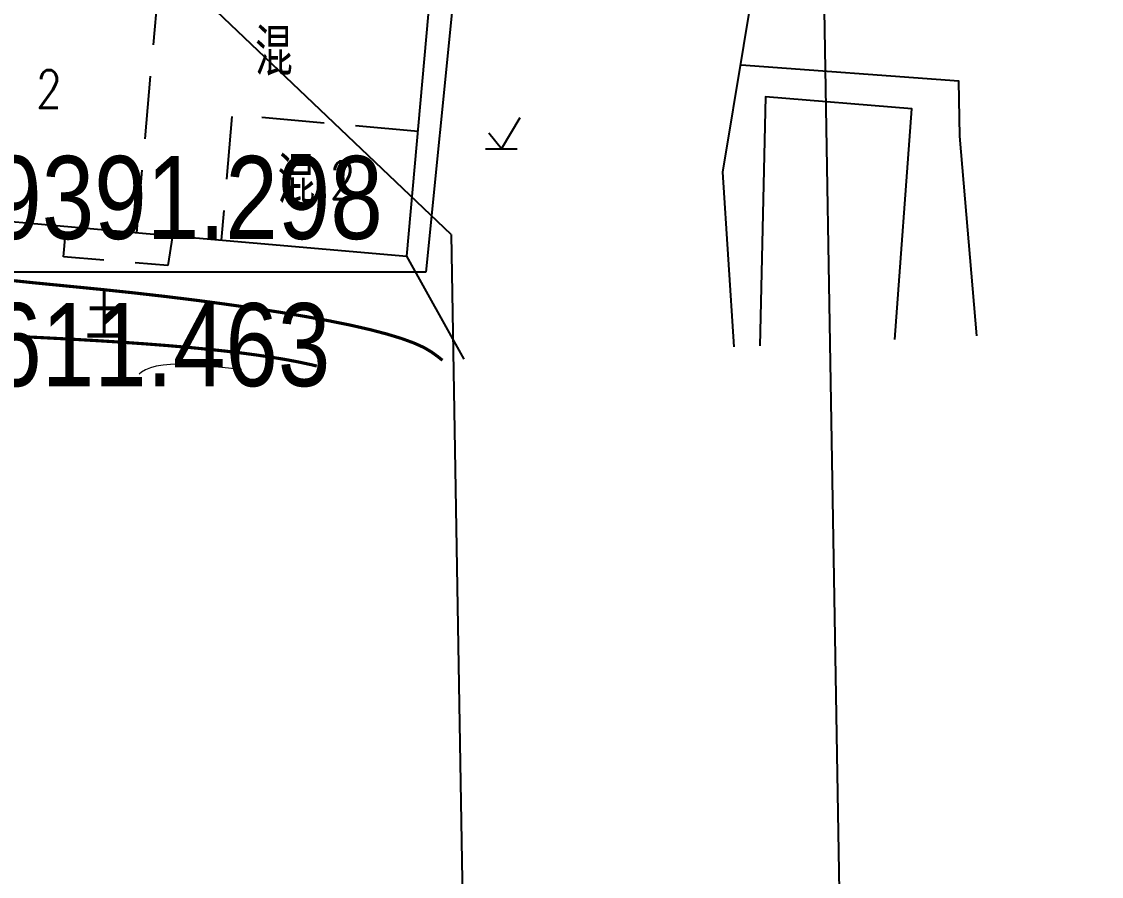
# Model space of a CAD drawing. Extents: x 529262 to 576451, y 2694391 to 2717535.
# Drawn here: x 566596.26 to 566630.64, y 2709348.93 to 2709376.14 of the extents above; entities that cross this region are included whole.
import ezdxf
from ezdxf.enums import TextEntityAlignment as Align
from ezdxf.xclip import XClip

# ---------------------------------------------------------------- set-up
doc = ezdxf.new("R2010")
doc.units = 0
doc.header["$XCLIPFRAME"] = 0
doc.linetypes.add('X2', pattern=[10, 8, -2])
doc.linetypes.add('X5', pattern=[3, 2, -1])
for name, color, linetype in [('DIM_COOR', 3, 'Continuous'), ('DLSS', 4, 'Continuous'), ('DMTZ', 8, 'Continuous'), ('JMD', 8, 'Continuous'), ('PP-COM', 7, 'Continuous'), ('RD-中线', 40, 'Continuous'), ('RD-红线', 7, 'Continuous'), ('ZBTZ', 8, 'Continuous'), ('ZJ', 7, 'Continuous')]:
    doc.layers.add(name, color=color, linetype=linetype)
doc.layers.add('SXSS', color=5, linetype='Continuous', lineweight=0)
doc.styles.add('_TCH_DIM', font='smsim.shx', dxfattribs={"width": 0.75, "bigfont": 'smfs.shx'})
doc.styles.add('HZ', font='rs.shx', dxfattribs={"width": 0.8, "bigfont": 'hztxt.shx'})
doc.linetypes.add('10421', pattern='A,2,[150,AAA.SHX,S=0.5,R=0,X=0,Y=0.5],1e-11', length=2)
doc.linetypes.add('1161', pattern='A,0,[149,AAA.SHX,S=0.15,R=0,X=0,Y=0],-1.6', length=1.6)
doc.linetypes.add('445', pattern='A,8,-0.5,[147,AAA.SHX,S=1,R=0,X=0,Y=0],-1.5', length=10)

# ---------------------------------------------------------------- blocks, each defined once
blk = doc.blocks.new('A$C19FD0107')
at = {"layer": 'RD-中线', "color": 8, "linetype": 'Continuous', "flags": 128}
blk.add_lwpolyline([(-4376.617, 15011.447), (-4371.143, 14690.578)], dxfattribs=at)
for points in [[(-4490.734, 14139.438, 0), (-4490.29, 14139.417)], [(-3818.251, 14086.168, 0), (-3817.74, 14086.169)]]:
    blk.add_lwpolyline(points, format="xyb", dxfattribs=at)
at = {"layer": 'RD-红线', "color": 8}
blk.add_lwpolyline([(-4388.061, 14978.75), (-4408.707, 14998.398, 0.418737)], format="xyb", dxfattribs=at)
at = {"layer": 'RD-红线', "color": 8, "linetype": 'Continuous', "flags": 128}
blk.add_lwpolyline([(-4388.061, 14978.75), (-4383.683, 14722.133)], dxfattribs=at)
blk = doc.blocks.new('gc123')
at = {"color": 8}
for p, q in [((0, 0), (1.2, 2)), ((0, 0), (-0.8, 1)), ((-1, 0), (1, 0))]:
    blk.add_line(p, q, dxfattribs=at)

msp = doc.modelspace()

# ---------------------------------------------------------------- linework, layer by layer
at = {"layer": 'DIM_COOR', "color": 3}
for p, q in [((566611.463, 2709391.298), (566609.129, 2709368.164)), ((566609.129, 2709368.164), (566586.456, 2709368.164))]:
    msp.add_line(p, q, dxfattribs=at)
at = {"layer": 'DLSS', "color": 8, "linetype": 'X2', "const_width": 0.1, "elevation": 143.48, "flags": 128}
msp.add_lwpolyline([(566609.659, 2709365.355), (566609.509, 2709365.474), (566609.307, 2709365.62), (566609.063, 2709365.764), (566608.744, 2709365.907), (566608.353, 2709366.049), (566607.888, 2709366.19), (566607.35, 2709366.331), (566606.738, 2709366.471), (566606.053, 2709366.61), (566605.295, 2709366.748), (566604.481, 2709366.884), (566603.628, 2709367.016), (566602.737, 2709367.143), (566601.808, 2709367.266), (566600.841, 2709367.385), (566599.835, 2709367.5), (566598.792, 2709367.61), (566597.709, 2709367.717), (566596.648, 2709367.821), (566595.667, 2709367.924), (566594.767, 2709368.028), (566593.947, 2709368.131), (566593.207, 2709368.234), (566592.548, 2709368.336), (566591.969, 2709368.438), (566591.471, 2709368.54), (566590.97, 2709368.663), (566590.386, 2709368.826), (566589.717, 2709369.03), (566588.964, 2709369.275), (566588.128, 2709369.561), (566587.207, 2709369.888), (566586.202, 2709370.256), (566585.112, 2709370.665)], dxfattribs=at)
at = {"layer": 'DLSS', "color": 8, "linetype": 'Continuous', "const_width": 0.1, "flags": 128}
msp.add_lwpolyline([(566605.656, 2709365.171), (566605.457, 2709365.219), (566605.082, 2709365.299), (566604.675, 2709365.376), (566604.235, 2709365.449), (566603.764, 2709365.519), (566603.261, 2709365.586), (566602.726, 2709365.649), (566602.154, 2709365.709), (566601.539, 2709365.768), (566600.882, 2709365.824), (566600.182, 2709365.878), (566599.44, 2709365.93), (566598.656, 2709365.979), (566597.829, 2709366.027), (566596.96, 2709366.072), (566596.106, 2709366.114)], dxfattribs=at)
at = {"layer": 'DMTZ', "linetype": '10421', "flags": 128}
msp.add_lwpolyline([(566618.944, 2709365.782), (566618.592, 2709371.34), (566619.928, 2709379.413), (566618.577, 2709380.079), (566618.225, 2709391.145)], dxfattribs=at)
at = {"layer": 'JMD', "linetype": 'Continuous', "elevation": 141.402, "flags": 128}
msp.add_lwpolyline([(566592.061, 2709378.563), (566591.28, 2709370.183), (566601.067, 2709369.314), (566608.529, 2709368.664), (566609.281, 2709377.095), (566592.061, 2709378.563)], dxfattribs=at)
at = {"layer": 'JMD', "linetype": 'X5', "flags": 128}
for points in [[(566599.924, 2709369.415), (566600.671, 2709377.829)], [(566608.883, 2709372.637), (566602.96, 2709373.165), (566602.613, 2709369.18)]]:
    msp.add_lwpolyline(points, dxfattribs=at)
at = {"layer": 'JMD', "linetype": '445', "elevation": 143.523, "flags": 128}
msp.add_lwpolyline([(566624.069, 2709366.017), (566624.602, 2709373.355), (566619.946, 2709373.745), (566619.763, 2709365.819)], dxfattribs=at)
at = {"layer": 'JMD', "linetype": 'X5', "elevation": 141.375, "flags": 128}
msp.add_lwpolyline([(566601.067, 2709369.314), (566600.91, 2709368.369), (566597.592, 2709368.646), (566597.673, 2709369.615)], dxfattribs=at)
at = {"layer": 'SXSS', "color": 8, "linetype": '10421', "elevation": 141.889, "flags": 128}
msp.add_lwpolyline([(566603.255, 2709365.061), (566603.143, 2709365.074), (566602.842, 2709365.108), (566602.532, 2709365.14), (566602.211, 2709365.171), (566601.882, 2709365.2), (566601.561, 2709365.222), (566601.267, 2709365.23), (566601, 2709365.223), (566600.761, 2709365.201), (566600.548, 2709365.165), (566600.363, 2709365.115), (566600.205, 2709365.051), (566600.074, 2709364.972), (566599.997, 2709364.911)], dxfattribs=at)
at = {"layer": 'ZBTZ', "linetype": '1161', "flags": 128}
msp.add_lwpolyline([(566626.679, 2709366.137), (566626.14, 2709372.489), (566626.103, 2709374.244), (566619.172, 2709374.744)], dxfattribs=at)
at = {"layer": 'ZBTZ', "linetype": '1161', "elevation": 142.291, "flags": 128}
msp.add_lwpolyline([(566610.351, 2709365.387), (566608.529, 2709368.664)], dxfattribs=at)

# ---------------------------------------------------------------- block references
at = {"layer": 'PP-COM'}
ref = msp.add_blockref('A$C19FD0107', (570997.993, 2694390.603), dxfattribs=at)
XClip(ref).set_block_clipping_path([(-9366.4383134884, 14428.6043910822), (-3328.4480743363, 17452.7484863754)])
at = {"layer": 'ZBTZ', "linetype": 'Continuous', "xscale": 0.5, "yscale": 0.5}
msp.add_blockref('gc123', (566611.535, 2709372.082), dxfattribs=at)

# ---------------------------------------------------------------- texts
at = {"layer": 'DIM_COOR', "color": 7, "style": '_TCH_DIM', "width": 0.85}
for s, p in [('X=2709391.298', (566586.456, 2709369.214)), ('Y=566611.463', (566586.456, 2709364.53))]:
    msp.add_text(s, height=2.64346, dxfattribs=at).set_placement(p)
at = {"layer": 'JMD', "linetype": 'Continuous', "style": 'HZ', "width": 0.8}
for p in [(566604.892, 2709375.17), (566605.608, 2709371.088)]:
    msp.add_text('混', height=1.5, dxfattribs=at).set_placement(p, align=Align.MIDDLE_RIGHT)
for p in [(566596.717, 2709373.987), (566606.067, 2709371.087)]:
    msp.add_text('2', height=1.2, dxfattribs=at).set_placement(p, align=Align.MIDDLE_LEFT)
at = {"layer": 'ZJ', "color": 8, "linetype": 'Continuous', "style": 'HZ', "width": 0.8}
msp.add_text('土', height=1.5, dxfattribs=at).set_placement((566598.886, 2709366.823), align=Align.MIDDLE)

doc.saveas('drawing.dxf')
